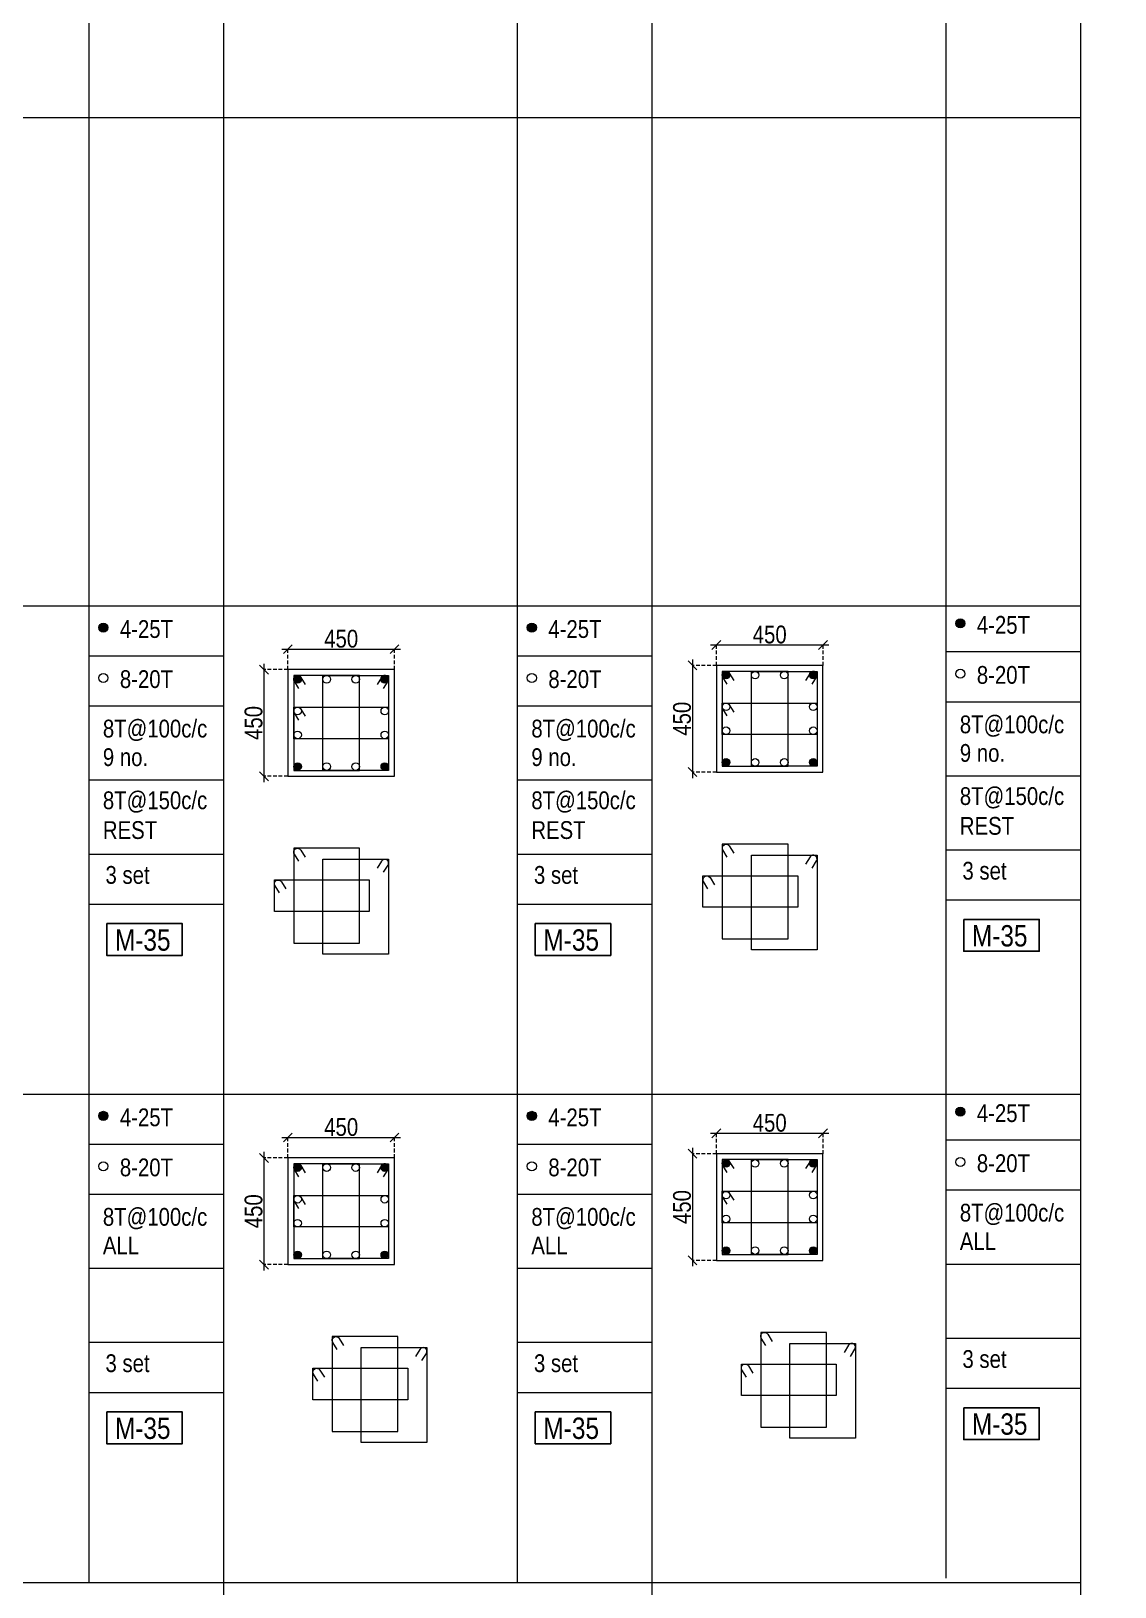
# Model space of a CAD drawing. Header units: millimetres. Extents: x 1112055 to 3390982, y -148532 to 766891.
# Drawn here: x 3043759 to 3062056, y 323954 to 350208 of the extents above; entities that cross this region are included whole.
import ezdxf
from ezdxf.enums import TextEntityAlignment as Align

# ---------------------------------------------------------------- set-up
doc = ezdxf.new("R2010")
doc.units = ezdxf.units.MM
doc.header["$PDMODE"] = 35
doc.header["$PDSIZE"] = -25
doc.linetypes.add('DASHED2', pattern=[0.375, 0.25, -0.125])
doc.linetypes.add('Hidden', pattern=[9.525, 6.35, -3.175])
for name, color, linetype, lineweight in [('B COL. SIZE DIM', 220, 'Continuous', 25), ('B COLSCH', 204, 'Continuous', 20), ('B COLUMN', 1, 'Hidden', 9), ('B STEEL', 34, 'Continuous', 15), ('B TITLE BLOCK', 250, 'Continuous', 0)]:
    doc.layers.add(name, color=color, linetype=linetype, lineweight=lineweight)
doc.layers.add('B TEXT', color=7, linetype='Continuous')
doc.styles.add('dim inside', font='romans.shx', dxfattribs={"width": 0.8, "height": 125})
doc.styles.add('SWINC', font='swissc.ttf')
doc.dimstyles.new('dim inside', dxfattribs={"dimtxt": 125, "dimasz": 100, "dimexe": 0, "dimexo": 0, "dimgap": 10, "dimtad": 0, "dimdec": 0, "dimzin": 0, "dimdsep": 46, "dimtxsty": 'dim inside', "dimblk": 'SMALL', "dimcen": 0.09, "dimadec": 0, "dimazin": 0, "dimtfac": 1, "dimtdec": 0, "dimtofl": 0, "dimtmove": 0, "dimatfit": 3, "dimfxl": 1, "dimtolj": 1, "dimtzin": 0, "dimarcsym": 2})

# ---------------------------------------------------------------- blocks, each defined once
blk = doc.blocks.new('_Oblique')
at = {"color": 0, "linetype": 'ByBlock', "lineweight": -2}
blk.add_line((-0.5, -0.5), (0.5, 0.5), dxfattribs=at)
blk = doc.blocks.new('*D4488')
at = {"layer": 'B COL. SIZE DIM', "color": 250, "lineweight": 9, "ltscale": 250, "transparency": 16777216}
blk.add_line((3047994, 331538), (3049994, 331538), dxfattribs=at)
at = {"layer": 'B COL. SIZE DIM', "color": 250, "linetype": 'DASHED2', "lineweight": 9, "ltscale": 250, "transparency": 16777216}
for p, q in [((3048094, 331193), (3048094, 331538)), ((3049894, 331193), (3049894, 331538))]:
    blk.add_line(p, q, dxfattribs=at)
at = {"layer": 'Defpoints', "color": 0, "transparency": 16777216}
for p in [(3049894, 331538), (3048094, 331193), (3049894, 331193)]:
    blk.add_point(p, dxfattribs=at)
at = {"layer": 'B COL. SIZE DIM', "color": 250, "lineweight": 9, "transparency": 16777216, "xscale": 150, "yscale": 150, "zscale": 150, "rotation": 180}
blk.add_blockref('_Oblique', (3048094, 331538), dxfattribs=at)
at = {"layer": 'B COL. SIZE DIM', "color": 250, "lineweight": 9, "transparency": 16777216, "xscale": 150, "yscale": 150, "zscale": 150}
blk.add_blockref('_Oblique', (3049894, 331538), dxfattribs=at)
at = {"layer": 'B COL. SIZE DIM', "color": 6, "transparency": 16777216, "insert": (3048994, 331713), "char_height": 300, "attachment_point": 5, "style": 'SWINC'}
blk.add_mtext('\\A1;450', dxfattribs=at)
blk = doc.blocks.new('*D4489')
at = {"layer": 'B COL. SIZE DIM', "color": 250, "lineweight": 9, "ltscale": 250, "transparency": 16777216}
blk.add_line((3047690, 331293), (3047690, 329293), dxfattribs=at)
at = {"layer": 'B COL. SIZE DIM', "color": 250, "linetype": 'DASHED2', "lineweight": 9, "ltscale": 250, "transparency": 16777216}
for p, q in [((3048094, 331193), (3047690, 331193)), ((3048094, 329393), (3047690, 329393))]:
    blk.add_line(p, q, dxfattribs=at)
at = {"layer": 'Defpoints', "color": 0, "transparency": 16777216}
for p in [(3048094, 331193), (3047690, 329393), (3048094, 329393)]:
    blk.add_point(p, dxfattribs=at)
at = {"layer": 'B COL. SIZE DIM', "color": 250, "lineweight": 9, "transparency": 16777216, "xscale": 150, "yscale": 150, "zscale": 150}
for p, rotation in [((3047690, 331193), 90), ((3047690, 329393), 270)]:
    blk.add_blockref('_Oblique', p, dxfattribs=dict(at, rotation=rotation))
at = {"layer": 'B COL. SIZE DIM', "color": 6, "transparency": 16777216, "insert": (3047515, 330293), "char_height": 300, "attachment_point": 5, "rotation": 90, "style": 'SWINC'}
blk.add_mtext('\\A1;450', dxfattribs=at)
blk = doc.blocks.new('*D4098')
at = {"layer": 'B COL. SIZE DIM', "color": 250, "lineweight": 9, "ltscale": 250, "transparency": 16777216}
blk.add_line((3047994, 339778), (3049994, 339778), dxfattribs=at)
at = {"layer": 'B COL. SIZE DIM', "color": 250, "linetype": 'DASHED2', "lineweight": 9, "ltscale": 250, "transparency": 16777216}
for p, q in [((3048094, 339433), (3048094, 339778)), ((3049894, 339433), (3049894, 339778))]:
    blk.add_line(p, q, dxfattribs=at)
at = {"layer": 'Defpoints', "color": 0, "transparency": 16777216}
for p in [(3049894, 339778), (3048094, 339433), (3049894, 339433)]:
    blk.add_point(p, dxfattribs=at)
at = {"layer": 'B COL. SIZE DIM', "color": 250, "lineweight": 9, "transparency": 16777216, "xscale": 150, "yscale": 150, "zscale": 150, "rotation": 180}
blk.add_blockref('_Oblique', (3048094, 339778), dxfattribs=at)
at = {"layer": 'B COL. SIZE DIM', "color": 250, "lineweight": 9, "transparency": 16777216, "xscale": 150, "yscale": 150, "zscale": 150}
blk.add_blockref('_Oblique', (3049894, 339778), dxfattribs=at)
at = {"layer": 'B COL. SIZE DIM', "color": 6, "transparency": 16777216, "insert": (3048994, 339953), "char_height": 300, "attachment_point": 5, "style": 'SWINC'}
blk.add_mtext('\\A1;450', dxfattribs=at)
blk = doc.blocks.new('*D4099')
at = {"layer": 'B COL. SIZE DIM', "color": 250, "lineweight": 9, "ltscale": 250, "transparency": 16777216}
blk.add_line((3047690, 339533), (3047690, 337533), dxfattribs=at)
at = {"layer": 'B COL. SIZE DIM', "color": 250, "linetype": 'DASHED2', "lineweight": 9, "ltscale": 250, "transparency": 16777216}
for p, q in [((3048094, 339433), (3047690, 339433)), ((3048094, 337633), (3047690, 337633))]:
    blk.add_line(p, q, dxfattribs=at)
at = {"layer": 'Defpoints', "color": 0, "transparency": 16777216}
for p in [(3048094, 339433), (3047690, 337633), (3048094, 337633)]:
    blk.add_point(p, dxfattribs=at)
at = {"layer": 'B COL. SIZE DIM', "color": 250, "lineweight": 9, "transparency": 16777216, "xscale": 150, "yscale": 150, "zscale": 150}
for p, rotation in [((3047690, 339433), 90), ((3047690, 337633), 270)]:
    blk.add_blockref('_Oblique', p, dxfattribs=dict(at, rotation=rotation))
at = {"layer": 'B COL. SIZE DIM', "color": 6, "transparency": 16777216, "insert": (3047515, 338533), "char_height": 300, "attachment_point": 5, "rotation": 90, "style": 'SWINC'}
blk.add_mtext('\\A1;450', dxfattribs=at)
blk = doc.blocks.new('*D4100')
at = {"layer": 'B COL. SIZE DIM', "color": 250, "lineweight": 9, "ltscale": 250, "transparency": 16777216}
blk.add_line((3055228, 331609), (3057228, 331609), dxfattribs=at)
at = {"layer": 'B COL. SIZE DIM', "color": 250, "linetype": 'DASHED2', "lineweight": 9, "ltscale": 250, "transparency": 16777216}
for p, q in [((3055328, 331264), (3055328, 331609)), ((3057128, 331264), (3057128, 331609))]:
    blk.add_line(p, q, dxfattribs=at)
at = {"layer": 'Defpoints', "color": 0, "transparency": 16777216}
for p in [(3057128, 331609), (3055328, 331264), (3057128, 331264)]:
    blk.add_point(p, dxfattribs=at)
at = {"layer": 'B COL. SIZE DIM', "color": 250, "lineweight": 9, "transparency": 16777216, "xscale": 150, "yscale": 150, "zscale": 150, "rotation": 180}
blk.add_blockref('_Oblique', (3055328, 331609), dxfattribs=at)
at = {"layer": 'B COL. SIZE DIM', "color": 250, "lineweight": 9, "transparency": 16777216, "xscale": 150, "yscale": 150, "zscale": 150}
blk.add_blockref('_Oblique', (3057128, 331609), dxfattribs=at)
at = {"layer": 'B COL. SIZE DIM', "color": 6, "transparency": 16777216, "insert": (3056228, 331784), "char_height": 300, "attachment_point": 5, "style": 'SWINC'}
blk.add_mtext('\\A1;450', dxfattribs=at)
blk = doc.blocks.new('*D4101')
at = {"layer": 'B COL. SIZE DIM', "color": 250, "lineweight": 9, "ltscale": 250, "transparency": 16777216}
blk.add_line((3054924, 331364), (3054924, 329364), dxfattribs=at)
at = {"layer": 'B COL. SIZE DIM', "color": 250, "linetype": 'DASHED2', "lineweight": 9, "ltscale": 250, "transparency": 16777216}
for p, q in [((3055328, 331264), (3054924, 331264)), ((3055328, 329464), (3054924, 329464))]:
    blk.add_line(p, q, dxfattribs=at)
at = {"layer": 'Defpoints', "color": 0, "transparency": 16777216}
for p in [(3055328, 331264), (3054924, 329464), (3055328, 329464)]:
    blk.add_point(p, dxfattribs=at)
at = {"layer": 'B COL. SIZE DIM', "color": 250, "lineweight": 9, "transparency": 16777216, "xscale": 150, "yscale": 150, "zscale": 150}
for p, rotation in [((3054924, 331264), 90), ((3054924, 329464), 270)]:
    blk.add_blockref('_Oblique', p, dxfattribs=dict(at, rotation=rotation))
at = {"layer": 'B COL. SIZE DIM', "color": 6, "transparency": 16777216, "insert": (3054749, 330364), "char_height": 300, "attachment_point": 5, "rotation": 90, "style": 'SWINC'}
blk.add_mtext('\\A1;450', dxfattribs=at)
blk = doc.blocks.new('*D4102')
at = {"layer": 'B COL. SIZE DIM', "color": 250, "lineweight": 9, "ltscale": 250, "transparency": 16777216}
blk.add_line((3055228, 339849), (3057228, 339849), dxfattribs=at)
at = {"layer": 'B COL. SIZE DIM', "color": 250, "linetype": 'DASHED2', "lineweight": 9, "ltscale": 250, "transparency": 16777216}
for p, q in [((3055328, 339504), (3055328, 339849)), ((3057128, 339504), (3057128, 339849))]:
    blk.add_line(p, q, dxfattribs=at)
at = {"layer": 'Defpoints', "color": 0, "transparency": 16777216}
for p in [(3057128, 339849), (3055328, 339504), (3057128, 339504)]:
    blk.add_point(p, dxfattribs=at)
at = {"layer": 'B COL. SIZE DIM', "color": 250, "lineweight": 9, "transparency": 16777216, "xscale": 150, "yscale": 150, "zscale": 150, "rotation": 180}
blk.add_blockref('_Oblique', (3055328, 339849), dxfattribs=at)
at = {"layer": 'B COL. SIZE DIM', "color": 250, "lineweight": 9, "transparency": 16777216, "xscale": 150, "yscale": 150, "zscale": 150}
blk.add_blockref('_Oblique', (3057128, 339849), dxfattribs=at)
at = {"layer": 'B COL. SIZE DIM', "color": 6, "transparency": 16777216, "insert": (3056228, 340024), "char_height": 300, "attachment_point": 5, "style": 'SWINC'}
blk.add_mtext('\\A1;450', dxfattribs=at)
blk = doc.blocks.new('*D4103')
at = {"layer": 'B COL. SIZE DIM', "color": 250, "lineweight": 9, "ltscale": 250, "transparency": 16777216}
blk.add_line((3054924, 339604), (3054924, 337604), dxfattribs=at)
at = {"layer": 'B COL. SIZE DIM', "color": 250, "linetype": 'DASHED2', "lineweight": 9, "ltscale": 250, "transparency": 16777216}
for p, q in [((3055328, 339504), (3054924, 339504)), ((3055328, 337704), (3054924, 337704))]:
    blk.add_line(p, q, dxfattribs=at)
at = {"layer": 'Defpoints', "color": 0, "transparency": 16777216}
for p in [(3055328, 339504), (3054924, 337704), (3055328, 337704)]:
    blk.add_point(p, dxfattribs=at)
at = {"layer": 'B COL. SIZE DIM', "color": 250, "lineweight": 9, "transparency": 16777216, "xscale": 150, "yscale": 150, "zscale": 150}
for p, rotation in [((3054924, 339504), 90), ((3054924, 337704), 270)]:
    blk.add_blockref('_Oblique', p, dxfattribs=dict(at, rotation=rotation))
at = {"layer": 'B COL. SIZE DIM', "color": 6, "transparency": 16777216, "insert": (3054749, 338604), "char_height": 300, "attachment_point": 5, "rotation": 90, "style": 'SWINC'}
blk.add_mtext('\\A1;450', dxfattribs=at)

msp = doc.modelspace()

# ---------------------------------------------------------------- hatches: boundary and pattern name
at = {"layer": 'B STEEL', "lineweight": 9, "ltscale": 0.5}
h = msp.add_hatch(color=34, dxfattribs=at)
edge = h.paths.add_edge_path()
edge.add_arc((3059446.2, 340213.3), 76.8, 0, 360)
h = msp.add_hatch(color=34, dxfattribs=at)
edge = h.paths.add_edge_path()
edge.add_arc((3044979.1, 340142.4), 76.8, 0, 360)
h = msp.add_hatch(color=34, dxfattribs=at)
edge = h.paths.add_edge_path()
edge.add_arc((3052212.6, 340142.4), 76.8, 0, 360)
h = msp.add_hatch(color=34, dxfattribs=at)
edge = h.paths.add_edge_path()
edge.add_arc((3048258.3, 339269.2), 64, 0, 360)
h = msp.add_hatch(color=34, dxfattribs=at)
edge = h.paths.add_edge_path()
edge.add_arc((3049730.2, 339269.2), 64, 180, 540, ccw=False)
h = msp.add_hatch(color=34, dxfattribs=at)
edge = h.paths.add_edge_path()
edge.add_arc((3055491.8, 339340.1), 64, 0, 360)
h = msp.add_hatch(color=34, dxfattribs=at)
edge = h.paths.add_edge_path()
edge.add_arc((3056963.8, 339340.1), 64, 180, 540, ccw=False)
h = msp.add_hatch(color=34, dxfattribs=at)
edge = h.paths.add_edge_path()
edge.add_arc((3055491.8, 337868.1), 64, 0, 360, ccw=False)
h = msp.add_hatch(color=34, dxfattribs=at)
edge = h.paths.add_edge_path()
edge.add_arc((3056963.8, 337868.1), 64, -180, 180)
h = msp.add_hatch(color=34, dxfattribs=at)
edge = h.paths.add_edge_path()
edge.add_arc((3048258.3, 337797.3), 64, 0, 360, ccw=False)
h = msp.add_hatch(color=34, dxfattribs=at)
edge = h.paths.add_edge_path()
edge.add_arc((3049730.2, 337797.3), 64, -180, 180)
h = msp.add_hatch(color=34, dxfattribs=at)
edge = h.paths.add_edge_path()
edge.add_arc((3044979.1, 331902.6), 76.8, 0, 360)
h = msp.add_hatch(color=34, dxfattribs=at)
edge = h.paths.add_edge_path()
edge.add_arc((3052212.6, 331902.6), 76.8, 0, 360)
h = msp.add_hatch(color=34, dxfattribs=at)
edge = h.paths.add_edge_path()
edge.add_arc((3059446.2, 331973.5), 76.8, 0, 360)
h = msp.add_hatch(color=34, dxfattribs=at)
edge = h.paths.add_edge_path()
edge.add_arc((3048258.3, 331029.4), 64, 0, 360)
h = msp.add_hatch(color=34, dxfattribs=at)
edge = h.paths.add_edge_path()
edge.add_arc((3049730.2, 331029.4), 64, 180, 540, ccw=False)
h = msp.add_hatch(color=34, dxfattribs=at)
edge = h.paths.add_edge_path()
edge.add_arc((3055491.8, 331100.3), 64, 0, 360)
h = msp.add_hatch(color=34, dxfattribs=at)
edge = h.paths.add_edge_path()
edge.add_arc((3056963.8, 331100.3), 64, 180, 540, ccw=False)
h = msp.add_hatch(color=34, dxfattribs=at)
edge = h.paths.add_edge_path()
edge.add_arc((3048258.3, 329557.4), 64, 0, 360, ccw=False)
h = msp.add_hatch(color=34, dxfattribs=at)
edge = h.paths.add_edge_path()
edge.add_arc((3049730.2, 329557.4), 64, -180, 180)
h = msp.add_hatch(color=34, dxfattribs=at)
edge = h.paths.add_edge_path()
edge.add_arc((3055491.8, 329628.3), 64, 0, 360, ccw=False)
h = msp.add_hatch(color=34, dxfattribs=at)
edge = h.paths.add_edge_path()
edge.add_arc((3056963.8, 329628.3), 64, -180, 180)

# ---------------------------------------------------------------- linework, layer by layer
at = {"layer": 'B COLSCH', "color": 250, "lineweight": 0}
for p, q in [((3061474.3, 374789.1), (3061474.3, 316778.4)), ((3044732.8, 373470.1), (3044732.8, 324031)), ((3047007.2, 373470.1), (3047007.2, 316778.4)), ((3051966.3, 373470.1), (3051966.3, 324031)), ((3054240.7, 373470.1), (3054240.7, 316778.4)), ((3059199.9, 373541), (3059199.9, 324101.9)), ((2977244.7, 348750.6), (3061474.3, 348750.6)), ((2977244.7, 340510.7), (3061474.3, 340510.7)), ((3059199.9, 339736.6), (3061474.3, 339736.6)), ((3044732.8, 339665.7), (3047007.2, 339665.7)), ((3051966.3, 339665.7), (3054240.7, 339665.7)), ((3044732.8, 338820.7), (3047007.2, 338820.7)), ((3051966.3, 338820.7), (3054240.7, 338820.7)), ((3059199.9, 338891.6), (3061474.3, 338891.6)), ((3059199.9, 337641.8), (3061474.3, 337641.8)), ((3044732.8, 337571), (3047007.2, 337571)), ((3051966.3, 337571), (3054240.7, 337571)), ((3044732.8, 336321.2), (3047007.2, 336321.2)), ((3051966.3, 336321.2), (3054240.7, 336321.2)), ((3059199.9, 336392.1), (3061474.3, 336392.1)), ((3059199.9, 335547.1), (3061474.3, 335547.1)), ((3044732.8, 335476.2), (3047007.2, 335476.2)), ((3051966.3, 335476.2), (3054240.7, 335476.2)), ((2977244.7, 332270.9), (3061474.3, 332270.9)), ((3044732.8, 331425.9), (3047007.2, 331425.9)), ((3051966.3, 331425.9), (3054240.7, 331425.9)), ((3059199.9, 331496.8), (3061474.3, 331496.8)), ((3044732.8, 330580.9), (3047007.2, 330580.9)), ((3051966.3, 330580.9), (3054240.7, 330580.9)), ((3059199.9, 330651.8), (3061474.3, 330651.8)), ((3044732.8, 329331.1), (3047007.2, 329331.1)), ((3051966.3, 329331.1), (3054240.7, 329331.1)), ((3059199.9, 329402), (3061474.3, 329402)), ((3044732.8, 328081.4), (3047007.2, 328081.4)), ((3051966.3, 328081.4), (3054240.7, 328081.4)), ((3059199.9, 328152.2), (3061474.3, 328152.2)), ((3044732.8, 327236.4), (3047007.2, 327236.4)), ((3051966.3, 327236.4), (3054240.7, 327236.4)), ((3059199.9, 327307.2), (3061474.3, 327307.2)), ((2977244.7, 324031), (3061474.3, 324031))]:
    msp.add_line(p, q, dxfattribs=at)
at = {"layer": 'B COLUMN', "color": 1, "linetype": 'ByBlock', "lineweight": 20}
for points in [[(3055327.8, 337704.1), (3057127.8, 337704.1), (3057127.8, 339504.1), (3055327.8, 339504.1)], [(3048094.2, 337633.3), (3049894.2, 337633.3), (3049894.2, 339433.3), (3048094.2, 339433.3)], [(3048094.2, 329393.4), (3049894.2, 329393.4), (3049894.2, 331193.4), (3048094.2, 331193.4)], [(3055327.8, 329464.3), (3057127.8, 329464.3), (3057127.8, 331264.3), (3055327.8, 331264.3)]]:
    msp.add_lwpolyline(points, close=True, dxfattribs=at)
at = {"layer": 'B STEEL', "color": 34, "lineweight": 9, "ltscale": 0.5}
for points in [[(3048194.2, 337733.3), (3049303.6, 337733.3), (3049303.6, 339333.3), (3048194.2, 339333.3)], [(3049794.2, 337733.3), (3048684.9, 337733.3), (3048684.9, 339333.3), (3049794.2, 339333.3)], [(3055427.8, 337804.1), (3056537.1, 337804.1), (3056537.1, 339404.1), (3055427.8, 339404.1)], [(3057027.8, 337804.1), (3055918.4, 337804.1), (3055918.4, 339404.1), (3057027.8, 339404.1)], [(3048194.2, 338798.9), (3049794.2, 338798.9), (3049794.2, 338267.6), (3048194.2, 338267.6)], [(3055427.8, 338869.7), (3057027.8, 338869.7), (3057027.8, 338338.5), (3055427.8, 338338.5)], [(3048194.2, 334817.6), (3049303.6, 334817.6), (3049303.6, 336417.6), (3048194.2, 336417.6)], [(3055427.8, 334888.4), (3056537.1, 334888.4), (3056537.1, 336488.4), (3055427.8, 336488.4)], [(3049794.2, 334631.9), (3048684.9, 334631.9), (3048684.9, 336231.9), (3049794.2, 336231.9)], [(3057027.8, 334702.8), (3055918.4, 334702.8), (3055918.4, 336302.8), (3057027.8, 336302.8)], [(3047868.4, 335883.2), (3049468.4, 335883.2), (3049468.4, 335351.9), (3047868.4, 335351.9)], [(3055101.9, 335954), (3056701.9, 335954), (3056701.9, 335422.8), (3055101.9, 335422.8)], [(3048194.2, 329493.4), (3049303.6, 329493.4), (3049303.6, 331093.4), (3048194.2, 331093.4)], [(3049794.2, 329493.4), (3048684.9, 329493.4), (3048684.9, 331093.4), (3049794.2, 331093.4)], [(3055427.8, 329564.3), (3056537.1, 329564.3), (3056537.1, 331164.3), (3055427.8, 331164.3)], [(3057027.8, 329564.3), (3055918.4, 329564.3), (3055918.4, 331164.3), (3057027.8, 331164.3)], [(3048194.2, 330559), (3049794.2, 330559), (3049794.2, 330027.8), (3048194.2, 330027.8)], [(3055427.8, 330629.9), (3057027.8, 330629.9), (3057027.8, 330098.7), (3055427.8, 330098.7)], [(3048842.3, 326577.7), (3049951.7, 326577.7), (3049951.7, 328177.7), (3048842.3, 328177.7)], [(3056075.9, 326648.6), (3057185.2, 326648.6), (3057185.2, 328248.6), (3056075.9, 328248.6)], [(3050442.3, 326392.1), (3049333, 326392.1), (3049333, 327992.1), (3050442.3, 327992.1)], [(3057675.9, 326463), (3056566.5, 326463), (3056566.5, 328063), (3057675.9, 328063)], [(3055750, 327714.2), (3057350, 327714.2), (3057350, 327183), (3055750, 327183)], [(3048516.4, 327643.3), (3050116.4, 327643.3), (3050116.4, 327112.1), (3048516.4, 327112.1)]]:
    msp.add_lwpolyline(points, close=True, dxfattribs=at)
for points in [[(3048278.5, 339114.2), (3048203.7, 339235.7, -1), (3048312.8, 339302.8), (3048387.6, 339181.3)], [(3049710, 339114.2), (3049784.8, 339235.7, 1), (3049675.7, 339302.8), (3049600.9, 339181.3)], [(3055512.1, 339185.1), (3055437.3, 339306.6, -1), (3055546.3, 339373.7), (3055621.1, 339252.2)], [(3056943.5, 339185.1), (3057018.3, 339306.6, 1), (3056909.3, 339373.7), (3056834.5, 339252.2)], [(3048278.5, 338579.8), (3048203.7, 338701.3, -1), (3048312.8, 338768.4), (3048387.6, 338646.9)], [(3055512.1, 338650.7), (3055437.3, 338772.2, -1), (3055546.3, 338839.3), (3055621.1, 338717.8)], [(3048278.5, 336198.5), (3048203.7, 336320, -1), (3048312.8, 336387.1), (3048387.6, 336265.6)], [(3055512.1, 336269.4), (3055437.3, 336390.8, -1), (3055546.3, 336458), (3055621.1, 336336.5)], [(3049710, 336012.9), (3049784.8, 336134.4, 1), (3049675.7, 336201.5), (3049600.9, 336080)], [(3056943.5, 336083.7), (3057018.3, 336205.2, 1), (3056909.3, 336272.3), (3056834.5, 336150.9)], [(3047952.6, 335664.1), (3047877.9, 335785.6, -1), (3047986.9, 335852.7), (3048061.7, 335731.2)], [(3055186.2, 335735), (3055111.4, 335856.5, -1), (3055220.5, 335923.6), (3055295.2, 335802.1)], [(3048278.5, 330874.4), (3048203.7, 330995.8, -1), (3048312.8, 331062.9), (3048387.6, 330941.5)], [(3049710, 330874.4), (3049784.8, 330995.8, 1), (3049675.7, 331062.9), (3049600.9, 330941.5)], [(3055512.1, 330945.2), (3055437.3, 331066.7, -1), (3055546.3, 331133.8), (3055621.1, 331012.3)], [(3056943.5, 330945.2), (3057018.3, 331066.7, 1), (3056909.3, 331133.8), (3056834.5, 331012.3)], [(3048278.5, 330340), (3048203.7, 330461.4, -1), (3048312.8, 330528.6), (3048387.6, 330407.1)], [(3055512.1, 330410.8), (3055437.3, 330532.3, -1), (3055546.3, 330599.4), (3055621.1, 330477.9)], [(3048926.6, 327958.7), (3048851.8, 328080.1, -1), (3048960.9, 328147.2), (3049035.6, 328025.8)], [(3056160.1, 328029.5), (3056085.4, 328151, -1), (3056194.4, 328218.1), (3056269.2, 328096.6)], [(3050358, 327773), (3050432.8, 327894.5, 1), (3050323.8, 327961.6), (3050249, 327840.1)], [(3057591.6, 327843.9), (3057666.4, 327965.4, 1), (3057557.3, 328032.5), (3057482.6, 327911)], [(3055834.3, 327495.1), (3055759.5, 327616.6, -1), (3055868.5, 327683.7), (3055943.3, 327562.2)], [(3048600.7, 327424.3), (3048525.9, 327545.7, -1), (3048635, 327612.9), (3048709.8, 327491.4)]]:
    msp.add_lwpolyline(points, format="xyb", dxfattribs=at)
for centre, radius in [((3059446.2, 340213.3), 76.8), ((3044979.1, 340142.4), 76.8), ((3052212.6, 340142.4), 76.8), ((3044979.1, 339292.1), 76.8), ((3048258.3, 339269.2), 64), ((3048748.9, 339269.2), 64), ((3049239.6, 339269.2), 64), ((3049730.2, 339269.2), 64), ((3052212.6, 339292.1), 76.8), ((3055491.8, 339340.1), 64), ((3055982.5, 339340.1), 64), ((3056473.1, 339340.1), 64), ((3056963.8, 339340.1), 64), ((3059446.2, 339363), 76.8), ((3048258.3, 338734.8), 64), ((3049730.2, 338734.8), 64), ((3055491.8, 338805.7), 64), ((3056963.8, 338805.7), 64), ((3055491.8, 338402.5), 64), ((3056963.8, 338402.5), 64), ((3048258.3, 338331.7), 64), ((3049730.2, 338331.7), 64), ((3055491.8, 337868.1), 64), ((3055982.5, 337868.1), 64), ((3056473.1, 337868.1), 64), ((3056963.8, 337868.1), 64), ((3048258.3, 337797.3), 64), ((3048748.9, 337797.3), 64), ((3049239.6, 337797.3), 64), ((3049730.2, 337797.3), 64), ((3044979.1, 331902.6), 76.8), ((3052212.6, 331902.6), 76.8), ((3059446.2, 331973.5), 76.8), ((3044979.1, 331052.3), 76.8), ((3048258.3, 331029.4), 64), ((3048748.9, 331029.4), 64), ((3049239.6, 331029.4), 64), ((3049730.2, 331029.4), 64), ((3052212.6, 331052.3), 76.8), ((3055491.8, 331100.3), 64), ((3055982.5, 331100.3), 64), ((3056473.1, 331100.3), 64), ((3056963.8, 331100.3), 64), ((3059446.2, 331123.2), 76.8), ((3048258.3, 330495), 64), ((3049730.2, 330495), 64), ((3055491.8, 330565.9), 64), ((3056963.8, 330565.9), 64), ((3048258.3, 330091.8), 64), ((3049730.2, 330091.8), 64), ((3055491.8, 330162.7), 64), ((3056963.8, 330162.7), 64), ((3048258.3, 329557.4), 64), ((3048748.9, 329557.4), 64), ((3049239.6, 329557.4), 64), ((3049730.2, 329557.4), 64), ((3055491.8, 329628.3), 64), ((3055982.5, 329628.3), 64), ((3056473.1, 329628.3), 64), ((3056963.8, 329628.3), 64)]:
    msp.add_circle(centre, radius, dxfattribs=at)
at = {"layer": 'B TEXT', "color": 1}
for points in [[(3045036.5, 335147.2), (3046311.1, 335147.2), (3046311.1, 334609.2), (3045036.5, 334609.2)], [(3052270, 335147.2), (3053544.6, 335147.2), (3053544.6, 334609.2), (3052270, 334609.2)], [(3059503.5, 335218), (3060778.1, 335218), (3060778.1, 334680.1), (3059503.5, 334680.1)], [(3045036.5, 326907.3), (3046311.1, 326907.3), (3046311.1, 326369.3), (3045036.5, 326369.3)], [(3052270, 326907.3), (3053544.6, 326907.3), (3053544.6, 326369.3), (3052270, 326369.3)], [(3059503.5, 326978.2), (3060778.1, 326978.2), (3060778.1, 326440.2), (3059503.5, 326440.2)]]:
    msp.add_lwpolyline(points, close=True, dxfattribs=at)

# ---------------------------------------------------------------- texts
at = {"layer": 'B TEXT', "style": 'SWINC'}
for s, p in [('4-25T', (3045257.6, 339967.9)), ('4-25T', (3052491.1, 339967.9)), ('4-25T', (3059724.7, 340038.7)), ('8-20T', (3059724.7, 339193.7)), ('8-20T', (3045257.6, 339122.9)), ('8-20T', (3052491.1, 339122.9)), ('8T@100c/c', (3059437.7, 338358.9)), ('8T@100c/c', (3044970.7, 338288)), ('8T@100c/c', (3052204.2, 338288)), ('9 no.', (3059437.7, 337877.1)), ('9 no.', (3044970.7, 337806.2)), ('9 no.', (3052204.2, 337806.2)), ('8T@150c/c', (3044970.7, 337078.1)), ('8T@150c/c', (3052204.2, 337078.1)), ('8T@150c/c', (3059437.7, 337149)), ('REST', (3044970.7, 336575.7)), ('REST', (3052204.2, 336575.7)), ('REST', (3059437.7, 336646.6)), ('3 set', (3045014.5, 335818.7)), ('3 set', (3052248, 335818.7)), ('3 set', (3059481.6, 335889.6)), ('4-25T', (3045257.6, 331728)), ('4-25T', (3052491.1, 331728)), ('4-25T', (3059724.7, 331798.9)), ('8-20T', (3045257.6, 330883)), ('8-20T', (3052491.1, 330883)), ('8-20T', (3059724.7, 330953.9)), ('8T@100c/c', (3044970.7, 330048.2)), ('8T@100c/c', (3052204.2, 330048.2)), ('8T@100c/c', (3059437.7, 330119.1)), ('ALL', (3044970.7, 329566.4)), ('ALL', (3052204.2, 329566.4)), ('ALL', (3059437.7, 329637.3)), ('3 set', (3059481.6, 327649.7)), ('3 set', (3045014.5, 327578.9)), ('3 set', (3052248, 327578.9))]:
    msp.add_text(s, height=300, dxfattribs=at).set_placement(p)
at = {"layer": 'B TEXT', "color": 1, "style": 'SWINC'}
for p in [(3045173.8, 334582.6), (3052407.4, 334582.6), (3059640.9, 334653.5), (3059640.9, 326413.7), (3045173.8, 326342.8), (3052407.4, 326342.8)]:
    msp.add_text('M-35', height=360, dxfattribs=at).set_placement(p, align=Align.BOTTOM_LEFT)
at = {"layer": 'B TITLE BLOCK', "color": 251, "insert": (3349947.6, 325224.3), "char_height": 289.947, "attachment_point": 2, "style": 'SWINC'}
msp.add_mtext_dynamic_manual_height_columns('\\pxsm1,qj;{\\fBankGothic Lt BT|b0|i0|c0|p34;BHOOMI\\P\\ps*,q*;\\fGost|b0|i0|c0|p2;\\H0.8x;- CONSULTANTS -\\C1; }', width=758153.186, gutter_width=0, heights=[106642.9], dxfattribs=at)

# ---------------------------------------------------------------- dimensions: what is measured, and where the dimension line sits
at = {"layer": 'B COL. SIZE DIM', "color": 250, "ltscale": 250}
for base, p1, p2, picture, middle in [((3049894.2, 339778.2), (3048094.2, 339433.3), (3049894.2, 339433.3), '*D4098', (3048994.2, 339953.2)), ((3057127.8, 339849.1), (3055327.8, 339504.1), (3057127.8, 339504.1), '*D4102', (3056227.8, 340024.1)), ((3049894.2, 331538.4), (3048094.2, 331193.4), (3049894.2, 331193.4), '*D4488', (3048994.2, 331713.4)), ((3057127.8, 331609.2), (3055327.8, 331264.3), (3057127.8, 331264.3), '*D4100', (3056227.8, 331784.2))]:
    dim = msp.add_linear_dim(base=base, p1=p1, p2=p2, dimstyle='dim inside', override={"dimtxt": 300, "dimasz": 150, "dimgap": 25, "dimtad": 3, "dimlfac": 0.25, "dimtxsty": 'SWINC', "dimblk1": 'Oblique', "dimblk2": 'Oblique', "dimsah": 1, "dimdle": 100, "dimclrd": 250, "dimclre": 250, "dimclrt": 6, "dimfxl": 1000, "dimlwd": 9, "dimlwe": 9}, dxfattribs=at)
    dim.commit()
    dim.dimension.update_dxf_attribs({"geometry": picture, "text_midpoint": middle})
for base, p1, p2, picture, middle in [((3047690.4, 337633.3), (3048094.2, 339433.3), (3048094.2, 337633.3), '*D4099', (3047515.4, 338533.3)), ((3054923.9, 337704.1), (3055327.8, 339504.1), (3055327.8, 337704.1), '*D4103', (3054748.9, 338604.1)), ((3054923.9, 329464.3), (3055327.8, 331264.3), (3055327.8, 329464.3), '*D4101', (3054748.9, 330364.3)), ((3047690.4, 329393.4), (3048094.2, 331193.4), (3048094.2, 329393.4), '*D4489', (3047515.4, 330293.4))]:
    dim = msp.add_linear_dim(base=base, p1=p1, p2=p2, angle=90, dimstyle='dim inside', override={"dimtxt": 300, "dimasz": 150, "dimgap": 25, "dimtad": 3, "dimlfac": 0.25, "dimtxsty": 'SWINC', "dimblk1": 'Oblique', "dimblk2": 'Oblique', "dimsah": 1, "dimdle": 100, "dimclrd": 250, "dimclre": 250, "dimclrt": 6, "dimfxl": 1000, "dimlwd": 9, "dimlwe": 9}, dxfattribs=at)
    dim.commit()
    dim.dimension.update_dxf_attribs({"geometry": picture, "text_midpoint": middle})

doc.saveas('drawing.dxf')
